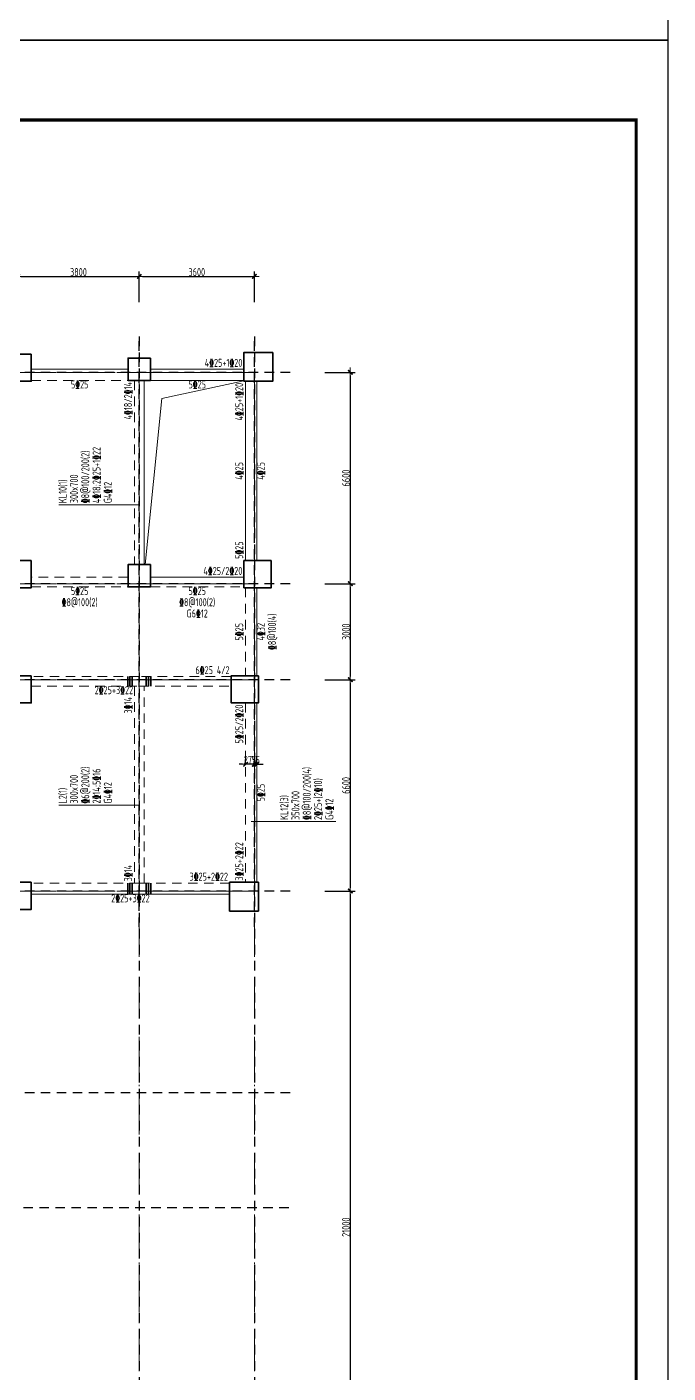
# Model space of a CAD drawing. Header units: millimetres. Extents: x 539196 to 807275, y 431843 to 1156631.
# Drawn here: x 709243 to 729290, y 726602 to 768652 of the extents above; entities that cross this region are included whole.
import ezdxf
from ezdxf.enums import TextEntityAlignment as Align

# ---------------------------------------------------------------- set-up
doc = ezdxf.new("R2010")
doc.units = ezdxf.units.MM
doc.header["$MEASUREMENT"] = 0
for name, pattern in [('DOTE', [2.42, 2, -0.2, 0.02, -0.2]), ('点划线', [1850, 1200, -300, 50, -300]), ('虚线', [500, 300, -200])]:
    doc.linetypes.add(name, pattern=pattern)
doc.layers.add('DOTE', color=1, linetype='DOTE')
doc.layers.add('PUB_TITLE', color=4, linetype='Continuous')
for name, color, linetype, lineweight in [('尺寸标注-梁', 3, 'Continuous', 18), ('板洞边线', 253, 'Continuous', 18), ('梁原位标注', 7, 'Continuous', 18), ('梁名称编号', 2, 'Continuous', 18), ('梁标注引线', 2, 'Continuous', 18), ('梁附加箍筋', 1, 'Continuous', 35), ('梁集中标注', 2, 'Continuous', 18), ('砼柱', 2, 'Continuous', 35), ('砼梁', 4, 'Continuous', 18), ('轴线', 9, '点划线', 18), ('轴线标注', 3, 'Continuous', 18)]:
    doc.layers.add(name, color=color, linetype=linetype, lineweight=lineweight)
doc.styles.add('样式 1_yjk_yjk_yjk_yjk_yjk_yjk_yjk_yjk', font='yjkeng.shx', dxfattribs={"width": 0.7, "bigfont": 'yjkchn.shx'})
doc.dimstyles.new('盈建科结构_yjk_yjk_yjk_yjk_yjk_yjk_yjk_yjk', dxfattribs={"dimscale": 100, "dimtxt": 2.5, "dimasz": 1, "dimexe": 1.5, "dimexo": 0.625, "dimgap": 0.1, "dimtad": 1, "dimdec": 0, "dimrnd": 1, "dimzin": 0, "dimdsep": 46, "dimtxsty": '样式 1_yjk_yjk_yjk_yjk_yjk_yjk_yjk_yjk', "dimblk": '_yjkbk', "dimblk1": 'ARCHTICK', "dimblk2": 'ARCHTICK', "dimcen": 0.09, "dimadec": 0, "dimazin": 0, "dimtfac": 1, "dimtdec": 4, "dimtix": 1, "dimtmove": 2, "dimatfit": 3, "dimfxl": 0, "dimtolj": 1, "dimtzin": 0, "dimarcsym": 0})

# ---------------------------------------------------------------- blocks, each defined once
blk = doc.blocks.new('_yjkbk')
blk.add_line((-1, 0), (1.5, 0))
blk.add_lwpolyline([(-0.7, -0.7, 0.5, 0.5, 0), (0.7, 0.7, 0.5, 0.5, 0)], format="xyseb")
blk = doc.blocks.new('*D205')
at = {"layer": 'Defpoints', "color": 0}
for p in [(716355, 745620), (716355, 745619), (716430, 745619)]:
    blk.add_point(p, dxfattribs=at)
at = {"layer": '尺寸标注-梁', "color": 0, "lineweight": -2}
for p, q in [((716255, 745620), (716155, 745620)), ((716355, 745619), (716355, 745770)), ((716430, 745620), (716355, 745620)), ((716430, 745619), (716430, 745770)), ((716530, 745620), (716630, 745620))]:
    blk.add_line(p, q, dxfattribs=at)
at = {"layer": '尺寸标注-梁', "color": 0, "lineweight": -2, "xscale": 100, "yscale": 100, "zscale": 100}
blk.add_blockref('_yjkbk', (716355, 745620), dxfattribs=at)
at = {"layer": '尺寸标注-梁', "color": 0, "lineweight": -2, "xscale": 100, "yscale": 100, "zscale": 100, "rotation": 180}
blk.add_blockref('_yjkbk', (716430, 745620), dxfattribs=at)
at = {"layer": '尺寸标注-梁', "color": 0, "insert": (716393, 745755), "char_height": 250, "attachment_point": 5, "style": '样式 1_yjk_yjk_yjk_yjk_yjk_yjk_yjk_yjk'}
blk.add_mtext('\\A1;75', dxfattribs=at)
blk = doc.blocks.new('_ARCHTICK')
at = {"color": 0, "linetype": 'ByBlock', "const_width": 0.15}
blk.add_lwpolyline([(-0.5, -0.5), (0.5, 0.5)], dxfattribs=at)
blk = doc.blocks.new('*D206')
at = {"layer": 'Defpoints', "color": 0}
for p in [(716080, 745620), (716080, 745619), (716355, 745619)]:
    blk.add_point(p, dxfattribs=at)
at = {"layer": '尺寸标注-梁', "color": 0, "lineweight": -2}
for p, q in [((715980, 745620), (715880, 745620)), ((716080, 745619), (716080, 745770)), ((716355, 745620), (716080, 745620)), ((716355, 745619), (716355, 745770)), ((716455, 745620), (716555, 745620))]:
    blk.add_line(p, q, dxfattribs=at)
at = {"layer": '尺寸标注-梁', "color": 0, "lineweight": -2, "xscale": 100, "yscale": 100, "zscale": 100}
blk.add_blockref('_yjkbk', (716080, 745620), dxfattribs=at)
at = {"layer": '尺寸标注-梁', "color": 0, "lineweight": -2, "xscale": 100, "yscale": 100, "zscale": 100, "rotation": 180}
blk.add_blockref('_yjkbk', (716355, 745620), dxfattribs=at)
at = {"layer": '尺寸标注-梁', "color": 0, "insert": (716218, 745755), "char_height": 250, "attachment_point": 5, "style": '样式 1_yjk_yjk_yjk_yjk_yjk_yjk_yjk_yjk'}
blk.add_mtext('\\A1;275', dxfattribs=at)
blk = doc.blocks.new('*D226')
at = {"layer": 'Defpoints', "color": 0}
for p in [(712755, 760859), (708955, 757859), (712755, 757859)]:
    blk.add_point(p, dxfattribs=at)
at = {"layer": '轴线标注', "color": 0, "lineweight": -2}
for p, q in [((708955, 760059), (708955, 761009)), ((709055, 760859), (712655, 760859)), ((712755, 760059), (712755, 761009))]:
    blk.add_line(p, q, dxfattribs=at)
at = {"layer": '轴线标注', "color": 0, "lineweight": -2, "xscale": 100, "yscale": 100, "zscale": 100, "rotation": 180}
blk.add_blockref('_yjkbk', (708955, 760859), dxfattribs=at)
at = {"layer": '轴线标注', "color": 0, "lineweight": -2, "xscale": 100, "yscale": 100, "zscale": 100}
blk.add_blockref('_yjkbk', (712755, 760859), dxfattribs=at)
at = {"layer": '轴线标注', "color": 0, "insert": (710855, 760994), "char_height": 250, "attachment_point": 5, "style": '样式 1_yjk_yjk_yjk_yjk_yjk_yjk_yjk_yjk'}
blk.add_mtext('\\A1;3800', dxfattribs=at)
blk = doc.blocks.new('*D228')
at = {"layer": 'Defpoints', "color": 0}
for p in [(716355, 760859), (712755, 757859), (716355, 757859)]:
    blk.add_point(p, dxfattribs=at)
at = {"layer": '轴线标注', "color": 0, "lineweight": -2}
for p, q in [((712755, 760059), (712755, 761009)), ((712855, 760859), (716255, 760859)), ((716355, 760059), (716355, 761009))]:
    blk.add_line(p, q, dxfattribs=at)
at = {"layer": '轴线标注', "color": 0, "lineweight": -2, "xscale": 100, "yscale": 100, "zscale": 100, "rotation": 180}
blk.add_blockref('_yjkbk', (712755, 760859), dxfattribs=at)
at = {"layer": '轴线标注', "color": 0, "lineweight": -2, "xscale": 100, "yscale": 100, "zscale": 100}
blk.add_blockref('_yjkbk', (716355, 760859), dxfattribs=at)
at = {"layer": '轴线标注', "color": 0, "insert": (714555, 760994), "char_height": 250, "attachment_point": 5, "style": '样式 1_yjk_yjk_yjk_yjk_yjk_yjk_yjk_yjk'}
blk.add_mtext('\\A1;3600', dxfattribs=at)
blk = doc.blocks.new('*D230')
at = {"layer": 'Defpoints', "color": 0}
for p in [(716355, 757859), (716355, 751259), (719355, 751259)]:
    blk.add_point(p, dxfattribs=at)
at = {"layer": '轴线标注', "color": 0, "lineweight": -2}
for p, q in [((718555, 757859), (719505, 757859)), ((719355, 757759), (719355, 751359)), ((718555, 751259), (719505, 751259))]:
    blk.add_line(p, q, dxfattribs=at)
at = {"layer": '轴线标注', "color": 0, "lineweight": -2, "xscale": 100, "yscale": 100, "zscale": 100}
for p, rotation in [((719355, 757859), 90), ((719355, 751259), 270)]:
    blk.add_blockref('_yjkbk', p, dxfattribs=dict(at, rotation=rotation))
at = {"layer": '轴线标注', "color": 0, "insert": (719220, 754559), "char_height": 250, "attachment_point": 5, "rotation": 90, "style": '样式 1_yjk_yjk_yjk_yjk_yjk_yjk_yjk_yjk'}
blk.add_mtext('\\A1;6600', dxfattribs=at)
blk = doc.blocks.new('*D232')
at = {"layer": 'Defpoints', "color": 0}
for p in [(716355, 751259), (716355, 748259), (719355, 748259)]:
    blk.add_point(p, dxfattribs=at)
at = {"layer": '轴线标注', "color": 0, "lineweight": -2}
for p, q in [((718555, 751259), (719505, 751259)), ((719355, 751159), (719355, 748359)), ((718555, 748259), (719505, 748259))]:
    blk.add_line(p, q, dxfattribs=at)
at = {"layer": '轴线标注', "color": 0, "lineweight": -2, "xscale": 100, "yscale": 100, "zscale": 100}
for p, rotation in [((719355, 751259), 90), ((719355, 748259), 270)]:
    blk.add_blockref('_yjkbk', p, dxfattribs=dict(at, rotation=rotation))
at = {"layer": '轴线标注', "color": 0, "insert": (719220, 749759), "char_height": 250, "attachment_point": 5, "rotation": 90, "style": '样式 1_yjk_yjk_yjk_yjk_yjk_yjk_yjk_yjk'}
blk.add_mtext('\\A1;3000', dxfattribs=at)
blk = doc.blocks.new('*D234')
at = {"layer": 'Defpoints', "color": 0}
for p in [(716355, 748259), (716355, 741659), (719355, 741659)]:
    blk.add_point(p, dxfattribs=at)
at = {"layer": '轴线标注', "color": 0, "lineweight": -2}
for p, q in [((718555, 748259), (719505, 748259)), ((719355, 748159), (719355, 741759)), ((718555, 741659), (719505, 741659))]:
    blk.add_line(p, q, dxfattribs=at)
at = {"layer": '轴线标注', "color": 0, "lineweight": -2, "xscale": 100, "yscale": 100, "zscale": 100}
for p, rotation in [((719355, 748259), 90), ((719355, 741659), 270)]:
    blk.add_blockref('_yjkbk', p, dxfattribs=dict(at, rotation=rotation))
at = {"layer": '轴线标注', "color": 0, "insert": (719220, 744959), "char_height": 250, "attachment_point": 5, "rotation": 90, "style": '样式 1_yjk_yjk_yjk_yjk_yjk_yjk_yjk_yjk'}
blk.add_mtext('\\A1;6600', dxfattribs=at)
blk = doc.blocks.new('*D236')
at = {"layer": 'Defpoints', "color": 0}
for p in [(716355, 741659), (716355, 720659), (719355, 720659)]:
    blk.add_point(p, dxfattribs=at)
at = {"layer": '轴线标注', "color": 0, "lineweight": -2}
for p, q in [((718555, 741659), (719505, 741659)), ((719355, 741559), (719355, 720759)), ((718555, 720659), (719505, 720659))]:
    blk.add_line(p, q, dxfattribs=at)
at = {"layer": '轴线标注', "color": 0, "lineweight": -2, "xscale": 100, "yscale": 100, "zscale": 100}
for p, rotation in [((719355, 741659), 90), ((719355, 720659), 270)]:
    blk.add_blockref('_yjkbk', p, dxfattribs=dict(at, rotation=rotation))
at = {"layer": '轴线标注', "color": 0, "insert": (719220, 731159), "char_height": 250, "attachment_point": 5, "rotation": 90, "style": '样式 1_yjk_yjk_yjk_yjk_yjk_yjk_yjk_yjk'}
blk.add_mtext('\\A1;21000', dxfattribs=at)
blk = doc.blocks.new('jzzw')
at = {"layer": 'DOTE', "color": 1, "linetype": '虚线'}
for p, q in [((947786, 872027), (947786, 890469)), ((947786, 890469), (947786, 834829)), ((951386, 872027), (951386, 890469)), ((951386, 890469), (951386, 834829)), ((952506, 889349), (912186, 889349)), ((952506, 889349), (912186, 889349)), ((952506, 889349), (912186, 889349)), ((952506, 889349), (912186, 889349)), ((952506, 882749), (911886, 882749)), ((952506, 879749), (911886, 879749)), ((952506, 873149), (912186, 873149)), ((952506, 866849), (912186, 866849)), ((952463, 863249), (912186, 863249))]:
    blk.add_line(p, q, dxfattribs=at)

msp = doc.modelspace()

# ---------------------------------------------------------------- linework, layer by layer
at = {"layer": 'PUB_TITLE'}
for points in [[(669890.4, 768243), (729290.4, 768243), (729290.4, 852343), (669890.4, 852343)], [(669890.4, 684143), (729290.4, 684143), (729290.4, 768243), (669890.4, 768243)]]:
    msp.add_lwpolyline(points, close=True, dxfattribs=at)
at = {"layer": 'PUB_TITLE', "const_width": 100}
msp.add_lwpolyline([(670890.4, 685143), (728290.4, 685143), (728290.4, 765743), (670890.4, 765743)], close=True, dxfattribs=at)
at = {"layer": '板洞边线'}
for p, q in [((716030.4, 757598.5), (713466.7, 757048)), ((716030.4, 757609.2), (716030.4, 757598.5)), ((713466.7, 757048), (712945.6, 751859.2)), ((712945.6, 751859.2), (712905.4, 751859.2))]:
    msp.add_line(p, q, dxfattribs=at)
at = {"layer": '梁标注引线'}
for p, q in [((712755.4, 753725.1), (710236.9, 753725.1)), ((712755.4, 744341.9), (710236.9, 744341.9)), ((716255.4, 743829.4), (718898.9, 743829.4))]:
    msp.add_line(p, q, dxfattribs=at)
at = {"layer": '梁附加箍筋'}
for p, q in [((712395.4, 748059.2), (712395.4, 748359.2)), ((712465.4, 748059.2), (712465.4, 748359.2)), ((712535.4, 748059.2), (712535.4, 748359.2)), ((712975.4, 748059.2), (712975.4, 748359.2)), ((713045.4, 748059.2), (713045.4, 748359.2)), ((713115.4, 748059.2), (713115.4, 748359.2)), ((712395.4, 741559.2), (712395.4, 741909.2)), ((712465.4, 741559.2), (712465.4, 741909.2)), ((712535.4, 741559.2), (712535.4, 741909.2)), ((712975.4, 741559.2), (712975.4, 741909.2)), ((713045.4, 741559.2), (713045.4, 741909.2)), ((713115.4, 741559.2), (713115.4, 741909.2))]:
    msp.add_line(p, q, dxfattribs=at)
at = {"layer": '砼柱'}
for points in [[(709380.4, 758434.2), (708530.4, 758434.2), (708530.4, 757584.2), (709380.4, 757584.2)], [(713105.4, 758309.2), (712405.4, 758309.2), (712405.4, 757609.2), (713105.4, 757609.2)], [(716930.4, 758484.2), (716030.4, 758484.2), (716030.4, 757584.2), (716930.4, 757584.2)], [(709380.4, 751984.2), (708530.4, 751984.2), (708530.4, 751134.2), (709380.4, 751134.2)], [(713105.4, 751859.2), (712405.4, 751859.2), (712405.4, 751159.2), (713105.4, 751159.2)], [(716880.4, 751984.2), (716030.4, 751984.2), (716030.4, 751134.2), (716880.4, 751134.2)], [(709380.4, 748384.2), (708530.4, 748384.2), (708530.4, 747534.2), (709380.4, 747534.2)], [(716480.4, 748384.2), (715630.4, 748384.2), (715630.4, 747534.2), (716480.4, 747534.2)], [(709380.4, 741934.2), (708530.4, 741934.2), (708530.4, 741084.2), (709380.4, 741084.2)], [(716480.4, 741934.2), (715580.4, 741934.2), (715580.4, 741034.2), (716480.4, 741034.2)]]:
    msp.add_lwpolyline(points, close=True, dxfattribs=at)
at = {"layer": '砼梁'}
for p, q in [((712405.4, 757959.2), (709380.4, 757959.2)), ((716030.4, 757959.2), (713105.4, 757959.2)), ((712905.4, 751859.2), (712905.4, 757609.2)), ((713105.4, 757609.2), (716030.4, 757609.2)), ((716080.4, 757584.2), (716080.4, 751984.2)), ((716430.4, 751984.2), (716430.4, 757584.2)), ((716030.4, 751459.2), (713105.4, 751459.2)), ((716430.4, 748384.2), (716430.4, 751134.2)), ((716430.4, 741934.2), (716430.4, 747534.2)), ((709380.4, 741559.2), (712755.4, 741559.2)), ((712755.4, 741559.2), (715580.4, 741559.2))]:
    msp.add_line(p, q, dxfattribs=at)
at = {"layer": '砼梁', "linetype": '虚线'}
for p, q in [((709380.4, 757609.2), (712405.4, 757609.2)), ((712605.4, 757609.2), (712605.4, 751859.2)), ((712405.4, 751459.2), (709380.4, 751459.2)), ((709380.4, 751159.2), (712405.4, 751159.2)), ((713105.4, 751159.2), (716030.4, 751159.2)), ((716080.4, 751134.2), (716080.4, 748384.2)), ((712755.4, 748359.2), (709380.4, 748359.2)), ((715630.4, 748359.2), (712755.4, 748359.2)), ((709380.4, 748059.2), (712755.4, 748059.2)), ((712605.4, 748059.2), (712605.4, 741909.2)), ((712755.5, 748059.2), (715630.4, 748059.2)), ((712905.4, 741909.2), (712905.4, 748059.2)), ((716080.4, 747534.2), (716080.4, 741934.2)), ((712755.4, 741909.2), (709380.4, 741909.2)), ((715580.4, 741909.2), (712755.5, 741909.2))]:
    msp.add_line(p, q, dxfattribs=at)
at = {"layer": '轴线'}
for p, q in [((678755.4, 757859.2), (716355.4, 757859.2)), ((708955.4, 757859.2), (712755.4, 757859.2)), ((712755.4, 751259.2), (712755.4, 757859.2)), ((712755.4, 757859.2), (716355.4, 757859.2)), ((712755.4, 704459.2), (712755.4, 757859.2)), ((716355.4, 751259.2), (716355.4, 757859.2)), ((716355.4, 704459.2), (716355.4, 757859.2)), ((678755.4, 751259.2), (716355.4, 751259.2)), ((708955.4, 751259.2), (712755.4, 751259.2)), ((712755.4, 748259.2), (712755.4, 751259.2)), ((712755.4, 751259.2), (716355.4, 751259.2)), ((716355.4, 748259.2), (716355.4, 751259.2)), ((678755.4, 748259.2), (716355.4, 748259.2)), ((708955.4, 748259.2), (712755.4, 748259.2)), ((712755.4, 741659.2), (712755.4, 748259.2)), ((712755.4, 748259.2), (716355.4, 748259.2)), ((716355.4, 741659.2), (716355.4, 748259.2)), ((678755.4, 741659.2), (716355.4, 741659.2)), ((708955.4, 741659.2), (712755.4, 741659.2)), ((712755.4, 741659.2), (716355.4, 741659.2))]:
    msp.add_line(p, q, dxfattribs=at)

# ---------------------------------------------------------------- block references
msp.add_blockref('jzzw', (-235030.4, -131489.7))

# ---------------------------------------------------------------- texts
at = {"layer": '梁原位标注', "linetype": 'Continuous', "style": '样式 1_yjk_yjk_yjk_yjk_yjk_yjk_yjk_yjk', "width": 0.7}
for s, p in [('4\x8425+1\x8420', (715980.4, 757959.2)), ('4\x8425/2\x8420', (715980.4, 751459.2)), ('6\x8425 4/2', (715580.4, 748359.2)), ('3\x8425+2\x8422', (715530.4, 741909.2))]:
    msp.add_text(s, height=250, dxfattribs=at).set_placement(p, align=Align.BOTTOM_RIGHT)
for s, p in [('5\x8425', (710892.9, 757609.2)), ('5\x8425', (714567.9, 757609.2)), ('5\x8425', (710892.9, 751159.2)), ('5\x8425', (714567.9, 751159.2)), ('\x848@100(2)', (710892.9, 750806.5)), ('\x848@100(2)', (714567.9, 750806.5)), ('G6\x8412', (714567.9, 750453.7)), ('2\x8425+3\x8422', (711962.7, 748059.2)), ('2\x8425+3\x8422', (712480.4, 741559.2))]:
    msp.add_text(s, height=250, dxfattribs=at).set_placement(p, align=Align.TOP_CENTER)
for s, p in [('4\x8418/2\x8414', (712605.4, 757559.2)), ('4\x8425+1\x8420', (716080.4, 757534.2)), ('3\x8414', (712605.4, 747716.7)), ('5\x8425/2\x8420', (716080.4, 747484.2))]:
    msp.add_text(s, height=250, rotation=90, dxfattribs=at).set_placement(p, align=Align.BOTTOM_RIGHT)
for s, p in [('4\x8425', (716080.4, 754784.2)), ('5\x8425', (716080.4, 749759.2))]:
    msp.add_text(s, height=250, rotation=90, dxfattribs=at).set_placement(p, align=Align.BOTTOM_CENTER)
for s, p in [('4\x8425', (716430.4, 754784.2)), ('\x848@100(4)', (716783.2, 749759.2)), ('4\x8432', (716430.4, 749759.2)), ('5\x8425', (716430.4, 744734.2))]:
    msp.add_text(s, height=250, rotation=90, dxfattribs=at).set_placement(p, align=Align.TOP_CENTER)
for s, p in [('5\x8425', (716080.4, 752034.2)), ('3\x8425+2\x8422', (716080.4, 741984.2)), ('3\x8414', (712605.4, 741959.2))]:
    msp.add_text(s, height=250, rotation=90, dxfattribs=at).set_placement(p, align=Align.BOTTOM_LEFT)
at = {"layer": '梁名称编号', "linetype": 'Continuous', "style": '样式 1_yjk_yjk_yjk_yjk_yjk_yjk_yjk_yjk', "width": 0.7}
for s, p in [('KL10(1)', (710236.9, 753775.1)), ('L2(1)', (710236.9, 744391.9))]:
    msp.add_text(s, height=250, rotation=90, dxfattribs=at).set_placement(p, align=Align.TOP_LEFT)
msp.add_text('KL12(3)', height=250, rotation=90, dxfattribs=at).set_placement((717487.9, 743879.4), align=Align.BOTTOM_LEFT)
at = {"layer": '梁集中标注', "linetype": 'Continuous', "style": '样式 1_yjk_yjk_yjk_yjk_yjk_yjk_yjk_yjk', "width": 0.7}
for s, p in [('\x848@100/200(2)', (710942.4, 753775.1)), ('4\x8418;2\x8425+1\x8422', (711295.2, 753775.1)), ('300x700', (710589.7, 753775.1)), ('G4\x8412', (711647.9, 753775.1)), ('300x700', (710589.7, 744391.9)), ('\x846@200(2)', (710942.4, 744391.9)), ('2\x8414;5\x8416', (711295.2, 744391.9)), ('G4\x8412', (711647.9, 744391.9))]:
    msp.add_text(s, height=250, rotation=90, dxfattribs=at).set_placement(p, align=Align.TOP_LEFT)
for s, p in [('\x848@100/200(4)', (718193.4, 743879.4)), ('2\x8425+(2\x8410)', (718546.2, 743879.4)), ('350x700', (717840.7, 743879.4)), ('G4\x8412', (718898.9, 743879.4))]:
    msp.add_text(s, height=250, rotation=90, dxfattribs=at).set_placement(p, align=Align.BOTTOM_LEFT)

# ---------------------------------------------------------------- dimensions: what is measured, and where the dimension line sits
at = {"layer": '尺寸标注-梁'}
for p1, p2, picture, middle in [((716355.4, 745619.2), (716080.4, 745619.2), '*D206', (716217.9, 745755.2)), ((716430.4, 745619.2), (716355.4, 745619.2), '*D205', (716392.9, 745755.2))]:
    dim = msp.add_aligned_dim(p1=p1, p2=p2, distance=-1, dimstyle='盈建科结构_yjk_yjk_yjk_yjk_yjk_yjk_yjk_yjk', override={"dimscale": 100, "dimtxt": 2.5, "dimasz": 1, "dimexe": 1.5, "dimexo": 0, "dimgap": 0.1, "dimtad": 1, "dimlfac": 1, "dimrnd": 5, "dimdle": 0, "dimfxlon": 0}, dxfattribs=at)
    dim.commit()
    dim.dimension.update_dxf_attribs({"geometry": picture, "text_midpoint": middle})
at = {"layer": '轴线标注'}
for p1, p2, picture, middle in [((708955.4, 757859.2), (712755.4, 757859.2), '*D226', (710855.4, 760994.2)), ((712755.4, 757859.2), (716355.4, 757859.2), '*D228', (714555.4, 760994.2)), ((716355.4, 757859.2), (716355.4, 751259.2), '*D230', (719220.4, 754559.2)), ((716355.4, 751259.2), (716355.4, 748259.2), '*D232', (719220.4, 749759.2)), ((716355.4, 748259.2), (716355.4, 741659.2), '*D234', (719220.4, 744959.2)), ((716355.4, 741659.2), (716355.4, 720659.2), '*D236', (719220.4, 731159.2))]:
    dim = msp.add_aligned_dim(p1=p1, p2=p2, distance=3000, dimstyle='盈建科结构_yjk_yjk_yjk_yjk_yjk_yjk_yjk_yjk', override={"dimscale": 100, "dimtxt": 2.5, "dimasz": 1, "dimexe": 1.5, "dimexo": 22, "dimgap": 0.1, "dimtad": 1, "dimlfac": 1, "dimrnd": 5, "dimdle": 0, "dimfxlon": 0}, dxfattribs=at)
    dim.commit()
    dim.dimension.update_dxf_attribs({"geometry": picture, "text_midpoint": middle})

doc.saveas('drawing.dxf')
